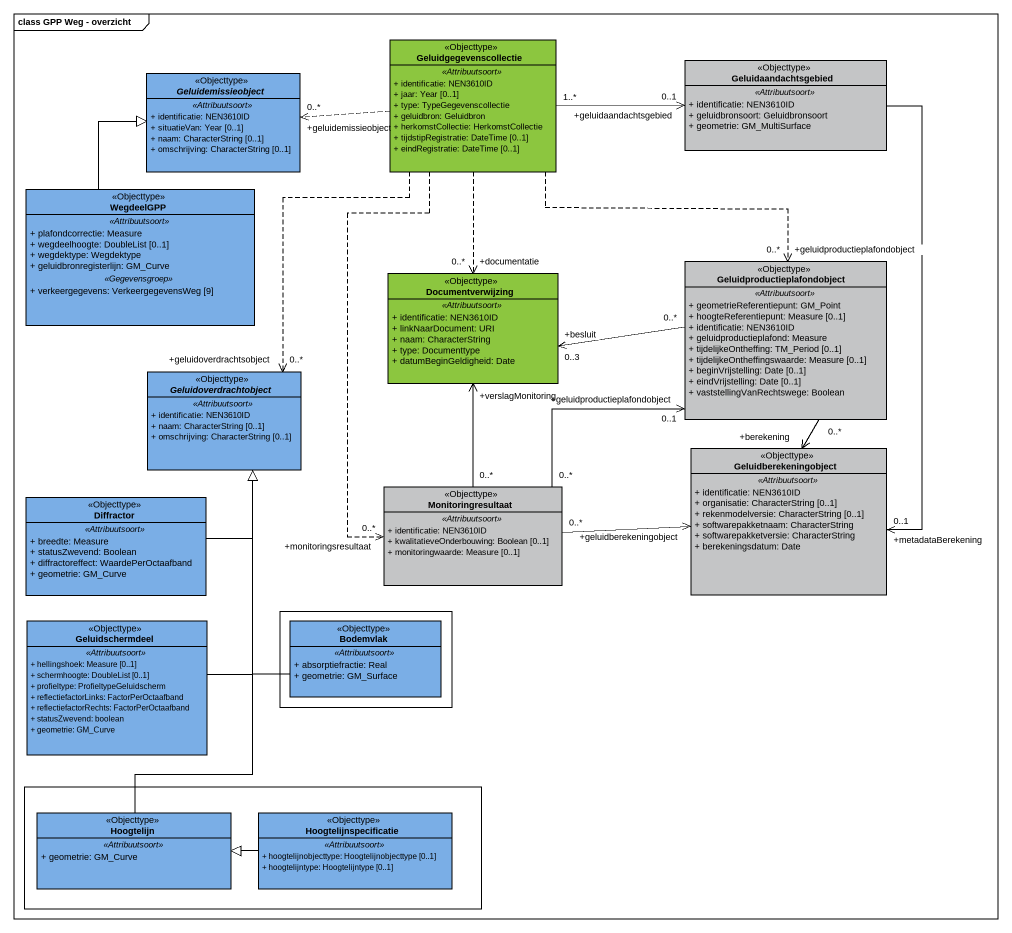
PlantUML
@startuml
mainframe class GPP Weg - overzicht
hide circle
hide empty members
skinparam classAttributeIconSize 0
class Geluidgegevenscollectie <<Objecttype>> #8CC63F {
  .. <<Attribuutsoort>> ..
  + identificatie: NEN3610ID
  + jaar: Year [0..1]
  + type: TypeGegevenscollectie
  + geluidbron: Geluidbron
  + herkomstCollectie: HerkomstCollectie
  + tijdstipRegistratie: DateTime [0..1]
  + eindRegistratie: DateTime [0..1]
}
abstract class Geluidemissieobject <<Objecttype>> #7AAEE6 {
  .. <<Attribuutsoort>> ..
  + identificatie: NEN3610ID
  + situatieVan: Year [0..1]
  + naam: CharacterString [0..1]
  + omschrijving: CharacterString [0..1]
}
class Geluidaandachtsgebied <<Objecttype>> #C4C5C6 {
  .. <<Attribuutsoort>> ..
  + identificatie: NEN3610ID
  + geluidbronsoort: Geluidbronsoort
  + geometrie: GM_MultiSurface
}
class WegdeelGPP <<Objecttype>> #7AAEE6 {
  .. <<Attribuutsoort>> ..
  + plafondcorrectie: Measure
  + wegdeelhoogte: DoubleList [0..1]
  + wegdektype: Wegdektype
  + geluidbronregisterlijn: GM_Curve
  .. <<Gegevensgroep>> ..
  + verkeergegevens: VerkeergegevensWeg [9]
}
class Documentverwijzing <<Objecttype>> #8CC63F {
  .. <<Attribuutsoort>> ..
  + identificatie: NEN3610ID
  + linkNaarDocument: URI
  + naam: CharacterString
  + type: Documenttype
  + datumBeginGeldigheid: Date
}
class Geluidproductieplafondobject <<Objecttype>> #C4C5C6 {
  .. <<Attribuutsoort>> ..
  + geometrieReferentiepunt: GM_Point
  + hoogteReferentiepunt: Measure [0..1]
  + identificatie: NEN3610ID
  + geluidproductieplafond: Measure
  + tijdelijkeOntheffing: TM_Period [0..1]
  + tijdelijkeOntheffingswaarde: Measure [0..1]
  + beginVrijstelling: Date [0..1]
  + eindVrijstelling: Date [0..1]
  + vaststellingVanRechtswege: Boolean
}
abstract class Geluidoverdrachtobject <<Objecttype>> #7AAEE6 {
  .. <<Attribuutsoort>> ..
  + identificatie: NEN3610ID
  + naam: CharacterString [0..1]
  + omschrijving: CharacterString [0..1]
}
class Geluidberekeningobject <<Objecttype>> #C4C5C6 {
  .. <<Attribuutsoort>> ..
  + identificatie: NEN3610ID
  + organisatie: CharacterString [0..1]
  + rekenmodelversie: CharacterString [0..1]
  + softwarepakketnaam: CharacterString
  + softwarepakketversie: CharacterString
  + berekeningsdatum: Date
}
class Diffractor <<Objecttype>> #7AAEE6 {
  .. <<Attribuutsoort>> ..
  + breedte: Measure
  + statusZwevend: Boolean
  + diffractoreffect: WaardePerOctaafband
  + geometrie: GM_Curve
}
class Monitoringresultaat <<Objecttype>> #C4C5C6 {
  .. <<Attribuutsoort>> ..
  + identificatie: NEN3610ID
  + kwalitatieveOnderbouwing: Boolean [0..1]
  + monitoringwaarde: Measure [0..1]
}
class Geluidschermdeel <<Objecttype>> #7AAEE6 {
  .. <<Attribuutsoort>> ..
  + hellingshoek: Measure [0..1]
  + schermhoogte: DoubleList [0..1]
  + profieltype: ProfieltypeGeluidscherm
  + reflectiefactorLinks: FactorPerOctaafband
  + reflectiefactorRechts: FactorPerOctaafband
  + statusZwevend: boolean
  + geometrie: GM_Curve
}
rectangle " " as rectangle1 {
  class Bodemvlak <<Objecttype>> #7AAEE6 {
    .. <<Attribuutsoort>> ..
    + absorptiefractie: Real
    + geometrie: GM_Surface
  }
}
rectangle " " as rectangle2 {
  class Hoogtelijn <<Objecttype>> #7AAEE6 {
    .. <<Attribuutsoort>> ..
    + geometrie: GM_Curve
  }
  class Hoogtelijnspecificatie <<Objecttype>> #7AAEE6 {
    .. <<Attribuutsoort>> ..
    + hoogtelijnobjecttype: Hoogtelijnobjecttype [0..1]
    + hoogtelijntype: Hoogtelijntype [0..1]
  }
}
Geluidgegevenscollectie .left.> "+geluidemissieobject\n0..*" Geluidemissieobject
Geluidgegevenscollectie "1..*" -right-> "+geluidaandachtsgebied\n0..1" Geluidaandachtsgebied
Geluidgegevenscollectie ..> "+documentatie\n0..*" Documentverwijzing
Geluidgegevenscollectie ..> "+geluidproductieplafondobject\n0..*" Geluidproductieplafondobject
Geluidgegevenscollectie ..> "+geluidoverdrachtsobject\n0..*" Geluidoverdrachtobject
Geluidgegevenscollectie ..> "+monitoringsresultaat\n0..*" Monitoringresultaat
Geluidaandachtsgebied --> "+metadataBerekening\n0..1" Geluidberekeningobject
WegdeelGPP -up-|> Geluidemissieobject
Geluidproductieplafondobject "0..*" -left-> "+besluit\n0..3" Documentverwijzing
Geluidproductieplafondobject "0..*" --> "+berekening" Geluidberekeningobject
Diffractor -up-|> Geluidoverdrachtobject
Monitoringresultaat "0..*" -up-> "+verslagMonitoring" Documentverwijzing
Monitoringresultaat "0..*" -up-> "+geluidproductieplafondobject\n0..1" Geluidproductieplafondobject
Monitoringresultaat "0..*" -right-> "+geluidberekeningobject" Geluidberekeningobject
Geluidschermdeel -up-|> Geluidoverdrachtobject
Bodemvlak -up-|> Geluidoverdrachtobject
Hoogtelijn -up-|> Geluidoverdrachtobject
Hoogtelijnspecificatie -left-|> Hoogtelijn
@enduml
